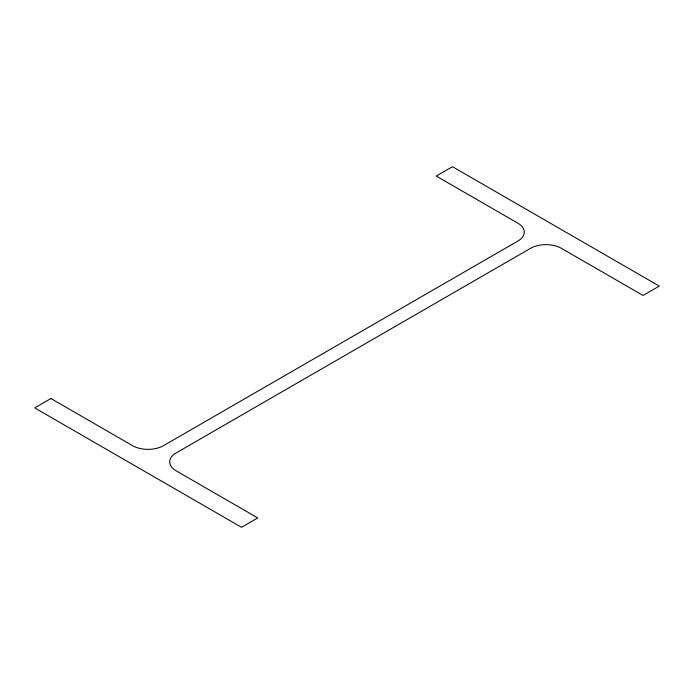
<?xml version="1.0" encoding="UTF-8"?>
<svg xmlns="http://www.w3.org/2000/svg" width="694" height="694" viewBox="0 0 694 694"><rect width="100%" height="100%" fill="white"/><g stroke="black" fill="none" stroke-linecap="round" stroke-linejoin="round"><path stroke-width="1.04" d="M50.931 398.529L34.7 407.899L241.529 527.301L257.752 517.932L176.103 470.801A21.852 12.622 0 0 1 176.103 452.956L530.52 248.331A21.852 12.622 0 0 1 561.429 248.331L643.069 295.471L659.3 286.102L452.471 166.699L436.248 176.068L517.898 223.199A21.852 12.622 0 0 1 517.898 241.044L163.48 445.669A21.852 12.622 0 0 1 132.571 445.669L50.931 398.529"/></g></svg>
